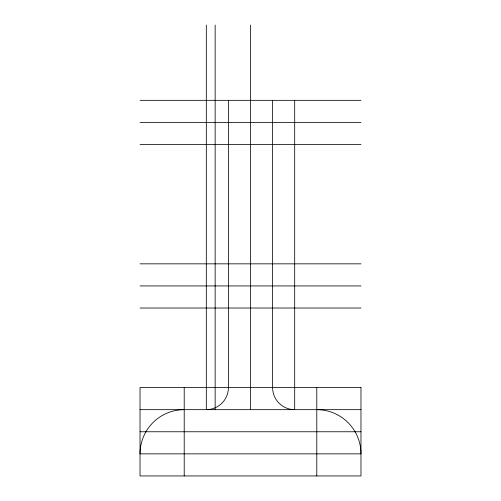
<?xml version="1.0" encoding="UTF-8"?>
<svg xmlns="http://www.w3.org/2000/svg" width="501" height="501" viewBox="0 0 501 501"><rect width="100%" height="100%" fill="white"/><g stroke="black" fill="none" stroke-linecap="round" stroke-linejoin="round"><path stroke-width="0.75" d="M140.023 100.332L360.977 100.332M140.023 122.426L360.977 122.426M140.023 144.52L360.977 144.52M140.023 263.839L360.977 263.839M140.023 285.933L360.977 285.933M140.023 308.027L360.977 308.027M140.023 409.661L360.977 409.661M140.023 431.762L360.977 431.762M316.789 387.567L316.789 475.95M294.688 100.332L294.688 409.661A22.094 22.094 0 0 1 272.594 387.567L272.594 100.332M250.5 25.05L250.5 409.661M228.406 100.332L228.406 387.567A22.094 22.094 0 0 1 206.312 409.661L206.312 25.05M215.148 25.05L215.148 409.661M184.211 387.567L184.211 475.95M184.211 409.661A44.188 44.188 0 0 0 140.023 453.856L360.977 453.856A44.188 44.188 0 0 0 316.789 409.661M360.977 387.567L140.023 387.567L140.023 475.95L360.977 475.95L360.977 387.567"/></g></svg>
